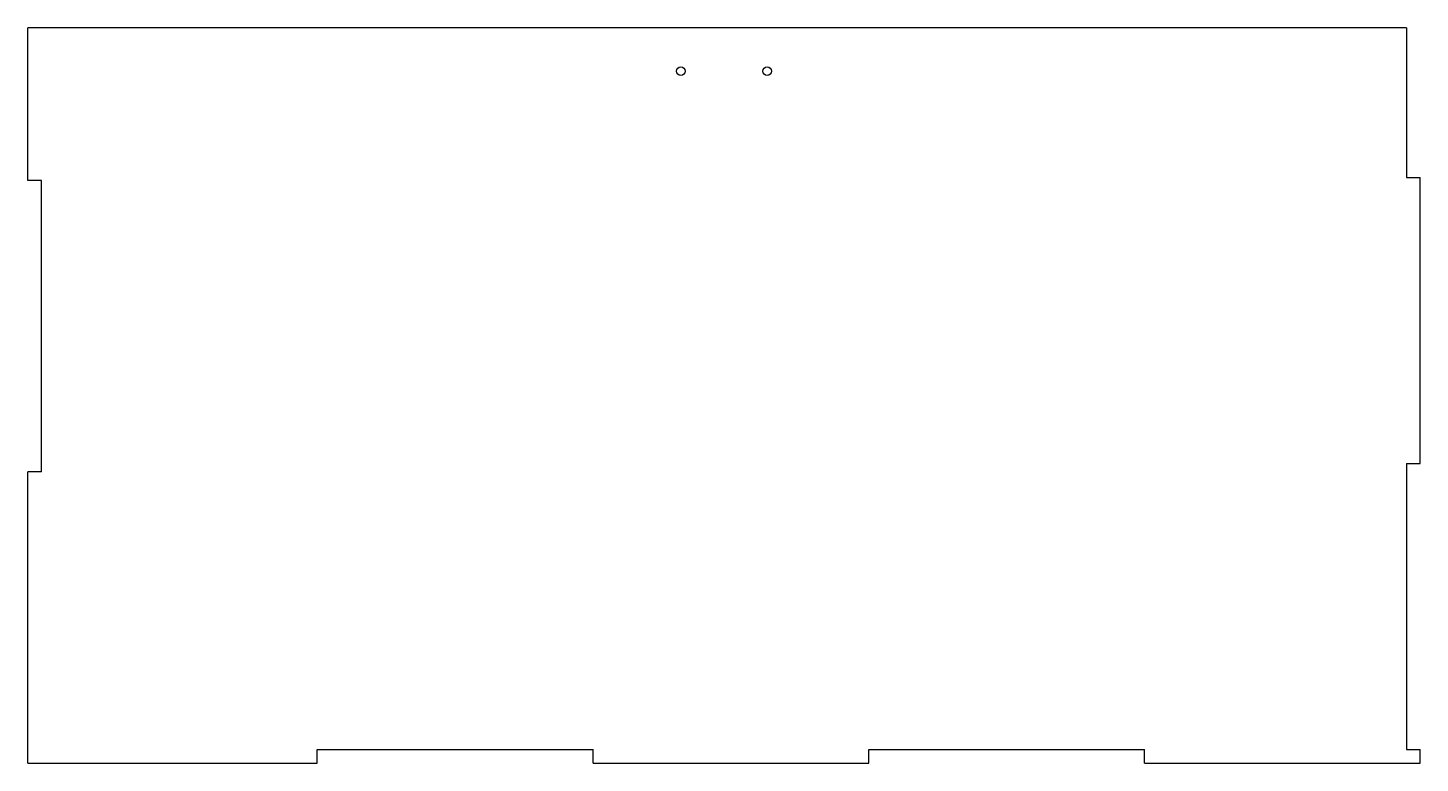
# Model space of a CAD drawing. Extents: x -241 to 241, y -252 to 2.
import ezdxf

# ---------------------------------------------------------------- set-up
doc = ezdxf.new("R2010")
doc.units = 0
doc.layers.add('VISIBLE', color=7, linetype='CONTINUOUS')

msp = doc.modelspace()

# ---------------------------------------------------------------- linework, layer by layer
at = {"layer": 'VISIBLE'}
for p, q in [((236.6, 2.38125), (-241.3625, 2.38125)), ((-241.3625, -50.4825), (-241.3625, 2.38125)), ((236.6, 2.38125), (236.6, -49.53)), ((-236.6, -50.4825), (-241.3625, -50.4825)), ((-236.6, -151.4475), (-236.6, -50.4825)), ((236.6, -49.53), (241.3625, -49.53)), ((241.3625, -148.59), (241.3625, -49.53)), ((236.6, -148.59), (236.6, -247.65)), ((236.6, -148.59), (241.3625, -148.59)), ((-236.6, -151.4475), (-241.3625, -151.4475)), ((-241.3625, -252.4125), (-241.3625, -151.4475)), ((-141.0075, -252.4125), (-141.0075, -247.65)), ((-141.0075, -247.65), (-45.415, -247.65)), ((-45.415, -252.4125), (-45.415, -247.65)), ((50.1775, -252.4125), (50.1775, -247.65)), ((50.1775, -247.65), (145.77, -247.65)), ((145.77, -252.4125), (145.77, -247.65)), ((236.6, -247.65), (241.3625, -247.65)), ((241.3625, -252.4125), (241.3625, -247.65)), ((-241.3625, -252.4125), (-141.0075, -252.4125)), ((-45.415, -252.4125), (50.1775, -252.4125)), ((145.77, -252.4125), (241.3625, -252.4125))]:
    msp.add_line(p, q, dxfattribs=at)
for centre in [(-15, -12.61875), (15, -12.61875)]:
    msp.add_circle(centre, 1.5, dxfattribs=at)

doc.saveas('drawing.dxf')
